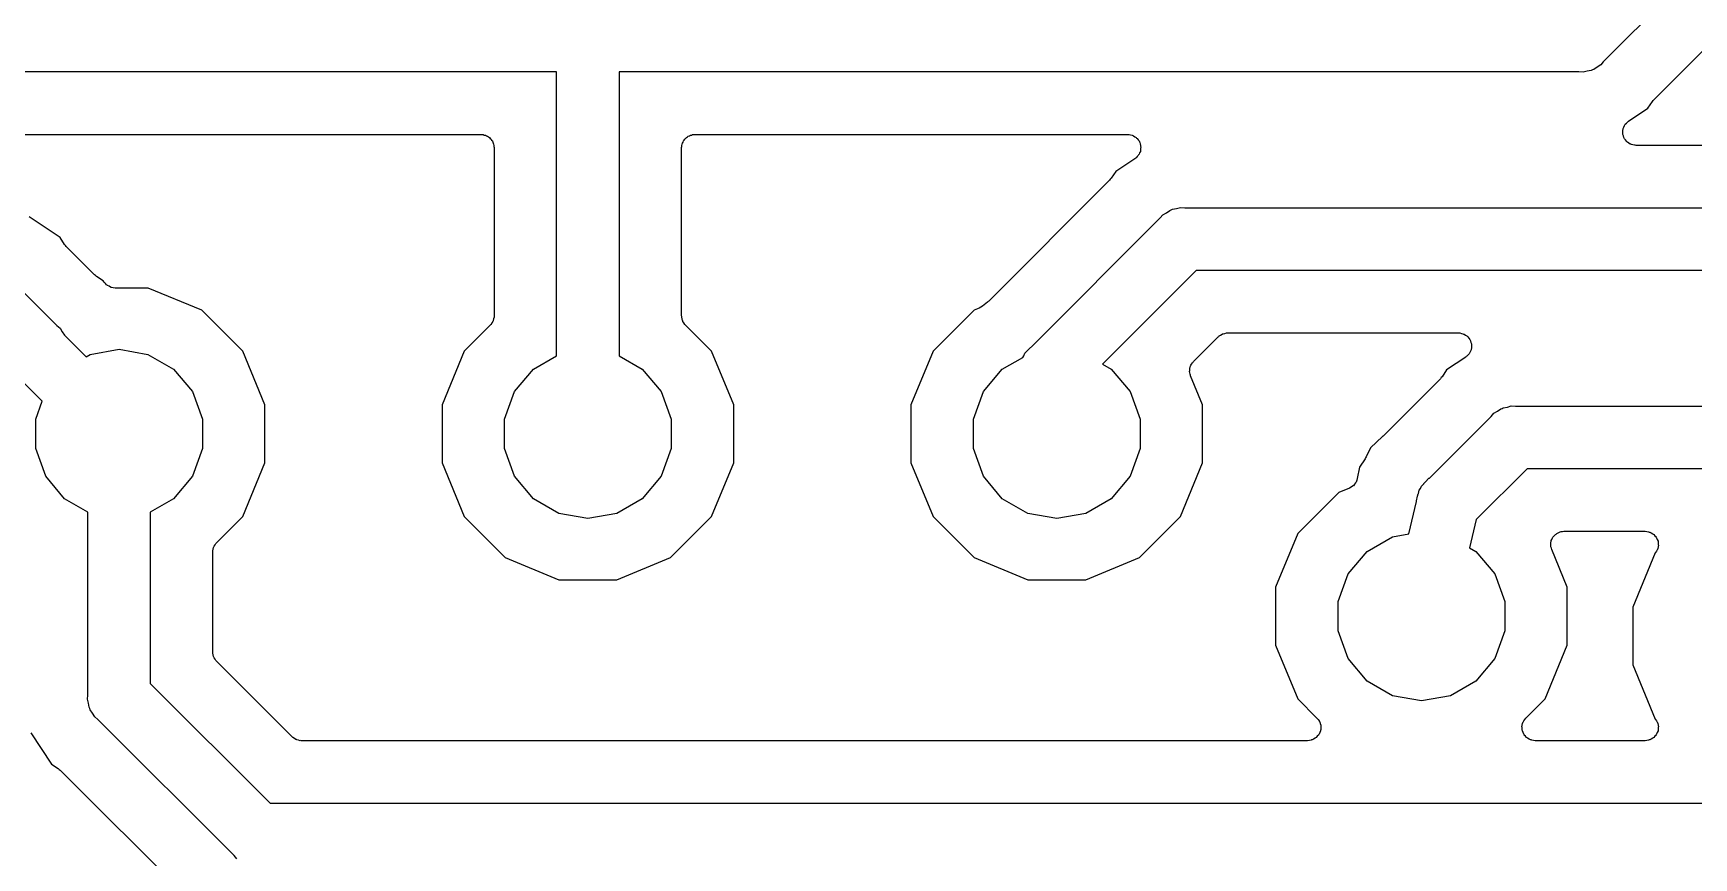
# Model space of a CAD drawing. Extents: x 64 to 244, y -149 to -41.
# Drawn here: x 89.29 to 105.23, y -111.98 to -104.07 of the extents above; entities that cross this region are included whole.
import ezdxf

# ---------------------------------------------------------------- set-up
doc = ezdxf.new("R2010")
doc.units = 0
doc.header["$MEASUREMENT"] = 0
doc.layers.add('BLACK', color=7, linetype='CONTINUOUS')

msp = doc.modelspace()

# ---------------------------------------------------------------- linework, layer by layer
at = {"layer": 'BLACK', "linetype": 'CONTINUOUS'}
for p, q in [((106.248, -102.456), (104.361, -104.343)), ((104.848, -104.705), (106.61, -102.943)), ((104.301, -104.393), (104.269, -104.416)), ((104.336, -104.373), (104.301, -104.393)), ((104.361, -104.343), (104.336, -104.373)), ((94.315, -104.44), (80.6581, -104.44)), ((94.315, -107.164), (94.315, -104.44)), ((104.127, -104.44), (94.915, -104.44)), ((94.915, -104.44), (94.915, -107.164)), ((104.167, -104.443), (104.127, -104.44)), ((104.205, -104.433), (104.167, -104.443)), ((104.244, -104.426), (104.205, -104.433)), ((104.256, -104.42), (104.244, -104.426)), ((104.269, -104.416), (104.256, -104.42)), ((104.832, -104.724), (104.841, -104.715)), ((104.841, -104.715), (104.848, -104.705)), ((104.604, -104.912), (104.789, -104.789)), ((104.789, -104.789), (104.832, -104.724)), ((104.548, -105.026), (104.549, -105.011)), ((104.549, -105.033), (104.548, -105.026)), ((104.549, -104.996), (104.552, -104.989)), ((104.549, -105.011), (104.549, -104.996)), ((104.549, -105.04), (104.549, -105.033)), ((104.552, -104.989), (104.553, -104.982)), ((104.553, -104.982), (104.559, -104.969)), ((104.559, -104.969), (104.565, -104.954)), ((104.565, -104.954), (104.569, -104.949)), ((104.569, -104.949), (104.572, -104.943)), ((104.572, -104.943), (104.583, -104.932)), ((104.583, -104.932), (104.593, -104.921)), ((104.593, -104.921), (104.599, -104.917)), ((104.599, -104.917), (104.604, -104.912)), ((80.7461, -105.04), (93.588, -105.04)), ((93.588, -105.04), (93.5989, -105.042)), ((93.5989, -105.042), (93.6101, -105.042)), ((93.6101, -105.042), (93.6205, -105.046)), ((93.6205, -105.046), (93.6314, -105.048)), ((93.6314, -105.048), (93.6411, -105.053)), ((93.6411, -105.053), (93.6515, -105.057)), ((93.6515, -105.057), (93.66, -105.064)), ((93.66, -105.064), (93.6696, -105.07)), ((93.6696, -105.07), (93.6768, -105.078)), ((93.6768, -105.078), (93.6853, -105.085)), ((93.6853, -105.085), (93.6908, -105.095)), ((93.6908, -105.095), (93.698, -105.103)), ((93.698, -105.103), (93.7018, -105.114)), ((93.7018, -105.114), (93.7073, -105.124)), ((93.7073, -105.124), (93.7093, -105.135)), ((93.7093, -105.135), (93.7131, -105.145)), ((93.7131, -105.145), (93.7131, -105.156)), ((93.7131, -105.156), (93.715, -105.167)), ((93.715, -105.167), (93.715, -106.782)), ((95.515, -105.167), (95.5169, -105.156)), ((95.515, -106.782), (95.515, -105.167)), ((95.5169, -105.145), (95.5207, -105.135)), ((95.5169, -105.156), (95.5169, -105.145)), ((95.5207, -105.135), (95.5227, -105.124)), ((95.5227, -105.124), (95.5282, -105.114)), ((95.5282, -105.114), (95.532, -105.103)), ((95.532, -105.103), (95.5392, -105.095)), ((95.5392, -105.095), (95.5447, -105.085)), ((95.5447, -105.085), (95.5532, -105.078)), ((95.5532, -105.078), (95.5604, -105.07)), ((95.5604, -105.07), (95.57, -105.064)), ((95.57, -105.064), (95.5785, -105.057)), ((95.5785, -105.057), (95.5889, -105.053)), ((95.5889, -105.053), (95.5986, -105.048)), ((95.5986, -105.048), (95.6095, -105.046)), ((95.6095, -105.046), (95.6199, -105.042)), ((95.6199, -105.042), (95.6311, -105.042)), ((95.6311, -105.042), (95.642, -105.04)), ((95.642, -105.04), (99.7955, -105.04)), ((99.7955, -105.04), (99.8023, -105.041)), ((99.8023, -105.041), (99.8093, -105.041)), ((99.8093, -105.041), (99.8239, -105.045)), ((99.8239, -105.045), (99.8389, -105.048)), ((99.8389, -105.048), (99.8449, -105.051)), ((99.8449, -105.051), (99.8516, -105.053)), ((99.8516, -105.053), (99.8639, -105.062)), ((99.8639, -105.062), (99.8771, -105.07)), ((99.8771, -105.07), (99.8816, -105.075)), ((99.8816, -105.075), (99.8872, -105.079)), ((99.8872, -105.079), (99.8957, -105.092)), ((99.8957, -105.092), (99.9055, -105.103)), ((99.9055, -105.103), (99.9078, -105.11)), ((99.9078, -105.11), (99.9117, -105.116)), ((99.9117, -105.116), (99.9153, -105.131)), ((99.9153, -105.131), (99.9205, -105.145)), ((99.9205, -105.189), (99.9182, -105.196)), ((99.9205, -105.145), (99.9205, -105.152)), ((99.9205, -105.152), (99.9222, -105.159)), ((99.9222, -105.159), (99.9205, -105.174)), ((99.9205, -105.174), (99.9205, -105.189)), ((104.555, -105.054), (104.549, -105.04)), ((104.558, -105.069), (104.555, -105.054)), ((104.562, -105.075), (104.558, -105.069)), ((104.565, -105.081), (104.562, -105.075)), ((104.574, -105.093), (104.565, -105.081)), ((104.583, -105.106), (104.574, -105.093)), ((104.588, -105.11), (104.583, -105.106)), ((104.593, -105.115), (104.588, -105.11)), ((104.606, -105.123), (104.593, -105.115)), ((104.618, -105.132), (104.606, -105.123)), ((104.625, -105.134), (104.618, -105.132)), ((104.631, -105.137), (104.625, -105.134)), ((104.646, -105.14), (104.631, -105.137)), ((104.661, -105.144), (104.646, -105.14)), ((104.668, -105.144), (104.661, -105.144)), ((104.675, -105.145), (104.668, -105.144)), ((106.817, -105.145), (104.675, -105.145)), ((99.866, -105.273), (99.6811, -105.396)), ((99.8711, -105.268), (99.866, -105.273)), ((99.8771, -105.264), (99.8711, -105.268)), ((99.8869, -105.253), (99.8771, -105.264)), ((99.8979, -105.242), (99.8869, -105.253)), ((99.901, -105.236), (99.8979, -105.242)), ((99.9055, -105.23), (99.901, -105.236)), ((99.9107, -105.216), (99.9055, -105.23)), ((99.9174, -105.203), (99.9107, -105.216)), ((99.9182, -105.196), (99.9174, -105.203)), ((99.6221, -105.48), (98.4617, -106.64)), ((99.6292, -105.47), (99.6221, -105.48)), ((99.6379, -105.461), (99.6292, -105.47)), ((99.6811, -105.396), (99.6379, -105.461)), ((100.109, -105.842), (100.134, -105.812)), ((100.134, -105.812), (100.169, -105.792)), ((100.169, -105.792), (100.201, -105.769)), ((100.201, -105.769), (100.214, -105.765)), ((100.214, -105.765), (100.226, -105.759)), ((100.226, -105.759), (100.265, -105.752)), ((100.265, -105.752), (100.303, -105.742)), ((100.303, -105.742), (100.343, -105.745)), ((100.343, -105.745), (107.208, -105.745)), ((89.5489, -106.031), (89.2512, -105.832)), ((98.8848, -107.066), (100.109, -105.842)), ((89.5921, -106.096), (89.5489, -106.031)), ((89.6008, -106.105), (89.5921, -106.096)), ((89.6079, -106.115), (89.6008, -106.105)), ((89.8799, -106.387), (89.6079, -106.115)), ((89.8901, -106.394), (89.8799, -106.387)), ((89.8991, -106.403), (89.8901, -106.394)), ((89.9639, -106.446), (89.8991, -106.403)), ((89.9722, -106.459), (89.9639, -106.446)), ((89.9846, -106.472), (89.9722, -106.459)), ((100.454, -106.345), (99.5544, -107.245)), ((107.208, -106.345), (100.454, -106.345)), ((89.1214, -106.477), (89.5179, -106.874)), ((89.9961, -106.485), (89.9846, -106.472)), ((89.9998, -106.487), (89.9961, -106.485)), ((90.0027, -106.49), (89.9998, -106.487)), ((90.0188, -106.498), (90.0027, -106.49)), ((90.0343, -106.507), (90.0188, -106.498)), ((90.0385, -106.508), (90.0343, -106.507)), ((90.0422, -106.51), (90.0385, -106.508)), ((90.0601, -106.512), (90.0422, -106.51)), ((90.0778, -106.515), (90.0601, -106.512)), ((90.3935, -106.515), (90.0778, -106.515)), ((90.908, -106.728), (90.3935, -106.515)), ((91.3019, -107.122), (90.908, -106.728)), ((93.715, -106.782), (93.714, -106.788)), ((95.516, -106.788), (95.515, -106.782)), ((98.322, -106.728), (97.9281, -107.122)), ((98.3717, -106.708), (98.322, -106.728)), ((98.3871, -106.698), (98.3717, -106.708)), ((98.403, -106.689), (98.3871, -106.698)), ((98.4518, -106.649), (98.403, -106.689)), ((98.4562, -106.644), (98.4518, -106.649)), ((98.4617, -106.64), (98.4562, -106.644)), ((89.5179, -106.874), (89.5484, -106.899)), ((89.5484, -106.899), (89.5683, -106.934)), ((89.5683, -106.934), (89.5911, -106.966)), ((93.6778, -106.872), (93.4281, -107.122)), ((93.681, -106.868), (93.6778, -106.872)), ((93.6853, -106.864), (93.681, -106.868)), ((93.6936, -106.85), (93.6853, -106.864)), ((93.7031, -106.836), (93.6936, -106.85)), ((93.7045, -106.831), (93.7031, -106.836)), ((93.7073, -106.826), (93.7045, -106.831)), ((93.7102, -106.81), (93.7073, -106.826)), ((93.7145, -106.794), (93.7102, -106.81)), ((93.714, -106.788), (93.7145, -106.794)), ((95.5155, -106.794), (95.516, -106.788)), ((95.5198, -106.81), (95.5155, -106.794)), ((95.5227, -106.826), (95.5198, -106.81)), ((95.5255, -106.831), (95.5227, -106.826)), ((95.5269, -106.836), (95.5255, -106.831)), ((95.5364, -106.85), (95.5269, -106.836)), ((95.5447, -106.864), (95.5364, -106.85)), ((95.549, -106.868), (95.5447, -106.864)), ((95.5522, -106.872), (95.549, -106.868)), ((95.8019, -107.122), (95.5522, -106.872)), ((100.728, -106.95), (100.744, -106.945)), ((100.744, -106.945), (100.75, -106.946)), ((100.75, -106.946), (100.755, -106.945)), ((100.755, -106.945), (102.97, -106.945)), ((102.97, -106.945), (102.977, -106.946)), ((102.977, -106.946), (102.984, -106.946)), ((102.984, -106.946), (102.999, -106.95)), ((89.5911, -106.966), (89.5913, -106.967)), ((89.5913, -106.967), (89.7983, -107.174)), ((89.8372, -107.152), (90.115, -107.103)), ((90.115, -107.103), (90.3928, -107.152)), ((98.8293, -107.121), (98.8476, -107.103)), ((98.8476, -107.103), (98.8842, -107.066)), ((98.8842, -107.066), (98.8848, -107.066)), ((100.427, -107.22), (100.666, -106.982)), ((100.666, -106.982), (100.67, -106.979)), ((100.67, -106.979), (100.674, -106.975)), ((100.674, -106.975), (100.688, -106.966)), ((100.688, -106.966), (100.702, -106.957)), ((100.702, -106.957), (100.707, -106.955)), ((100.707, -106.955), (100.712, -106.953)), ((100.712, -106.953), (100.728, -106.95)), ((102.999, -106.95), (103.014, -106.953)), ((103.014, -106.953), (103.02, -106.956)), ((103.02, -106.956), (103.027, -106.958)), ((103.027, -106.958), (103.039, -106.967)), ((103.039, -106.967), (103.052, -106.975)), ((103.052, -106.975), (103.057, -106.98)), ((103.057, -106.98), (103.062, -106.984)), ((103.062, -106.984), (103.071, -106.997)), ((103.071, -106.997), (103.08, -107.008)), ((103.08, -107.008), (103.083, -107.015)), ((103.083, -107.015), (103.087, -107.021)), ((103.087, -107.021), (103.09, -107.036)), ((103.09, -107.036), (103.096, -107.05)), ((103.093, -107.101), (103.092, -107.108)), ((103.096, -107.094), (103.093, -107.101)), ((103.096, -107.05), (103.096, -107.057)), ((103.096, -107.057), (103.097, -107.064)), ((103.097, -107.064), (103.096, -107.079)), ((103.096, -107.079), (103.096, -107.094)), ((89.7983, -107.174), (89.8372, -107.152)), ((90.3928, -107.152), (90.6372, -107.293)), ((91.515, -107.637), (91.3019, -107.122)), ((93.4281, -107.122), (93.215, -107.637)), ((94.0928, -107.293), (94.315, -107.164)), ((94.915, -107.164), (95.1372, -107.293)), ((96.015, -107.637), (95.8019, -107.122)), ((97.9281, -107.122), (97.715, -107.637)), ((98.5928, -107.293), (98.7885, -107.18)), ((98.7885, -107.18), (98.7988, -107.165)), ((98.7988, -107.165), (98.8097, -107.141)), ((98.8097, -107.141), (98.829, -107.122)), ((98.829, -107.122), (98.8293, -107.121)), ((99.5544, -107.245), (99.6372, -107.293)), ((100.396, -107.272), (100.4, -107.265)), ((100.4, -107.265), (100.402, -107.256)), ((100.402, -107.256), (100.41, -107.245)), ((100.41, -107.245), (100.417, -107.233)), ((100.417, -107.233), (100.423, -107.227)), ((100.423, -107.227), (100.427, -107.22)), ((103.041, -107.178), (102.856, -107.301)), ((103.046, -107.173), (103.041, -107.178)), ((103.052, -107.169), (103.046, -107.173)), ((103.062, -107.158), (103.052, -107.169)), ((103.073, -107.147), (103.062, -107.158)), ((103.076, -107.141), (103.073, -107.147)), ((103.08, -107.135), (103.076, -107.141)), ((103.086, -107.121), (103.08, -107.135)), ((103.092, -107.108), (103.086, -107.121)), ((89.3776, -107.602), (89.1121, -107.336)), ((90.6372, -107.293), (90.8185, -107.509)), ((93.9115, -107.509), (94.0928, -107.293)), ((95.1372, -107.293), (95.3185, -107.509)), ((98.4115, -107.509), (98.5928, -107.293)), ((99.6372, -107.293), (99.8185, -107.509)), ((100.39, -107.316), (100.391, -107.307)), ((100.393, -107.329), (100.39, -107.316)), ((100.391, -107.299), (100.394, -107.286)), ((100.391, -107.307), (100.391, -107.299)), ((100.395, -107.343), (100.393, -107.329)), ((100.394, -107.286), (100.396, -107.272)), ((100.398, -107.351), (100.395, -107.343)), ((100.4, -107.359), (100.398, -107.351)), ((100.515, -107.637), (100.4, -107.359)), ((102.797, -107.385), (102.247, -107.936)), ((102.804, -107.375), (102.797, -107.385)), ((102.813, -107.366), (102.804, -107.375)), ((102.856, -107.301), (102.813, -107.366)), ((90.8185, -107.509), (90.915, -107.774)), ((93.815, -107.774), (93.9115, -107.509)), ((95.3185, -107.509), (95.415, -107.774)), ((98.315, -107.774), (98.4115, -107.509)), ((99.8185, -107.509), (99.915, -107.774)), ((89.315, -107.774), (89.3776, -107.602)), ((91.515, -108.193), (91.515, -107.637)), ((93.215, -107.637), (93.215, -108.193)), ((96.015, -108.193), (96.015, -107.637)), ((97.715, -107.637), (97.715, -108.193)), ((100.515, -108.193), (100.515, -107.637)), ((103.284, -107.747), (103.309, -107.717)), ((103.309, -107.717), (103.344, -107.697)), ((103.344, -107.697), (103.376, -107.674)), ((103.376, -107.674), (103.389, -107.67)), ((103.389, -107.67), (103.401, -107.664)), ((103.401, -107.664), (103.44, -107.657)), ((103.44, -107.657), (103.478, -107.647)), ((103.478, -107.647), (103.518, -107.65)), ((103.518, -107.65), (111.018, -107.65)), ((89.315, -108.056), (89.315, -107.774)), ((90.915, -107.774), (90.915, -108.056)), ((93.815, -108.056), (93.815, -107.774)), ((95.415, -107.774), (95.415, -108.056)), ((98.315, -108.056), (98.315, -107.774)), ((99.915, -107.774), (99.915, -108.056)), ((102.692, -108.339), (103.284, -107.747)), ((89.4115, -108.321), (89.315, -108.056)), ((90.915, -108.056), (90.8185, -108.321)), ((93.9115, -108.321), (93.815, -108.056)), ((95.415, -108.056), (95.3185, -108.321)), ((98.4115, -108.321), (98.315, -108.056)), ((99.915, -108.056), (99.8185, -108.321)), ((102.126, -108.048), (102.086, -108.136)), ((102.243, -107.939), (102.126, -108.048)), ((102.245, -107.937), (102.243, -107.939)), ((102.247, -107.936), (102.245, -107.937)), ((91.3019, -108.708), (91.515, -108.193)), ((93.215, -108.193), (93.4281, -108.708)), ((95.8019, -108.708), (96.015, -108.193)), ((97.715, -108.193), (97.9281, -108.708)), ((100.302, -108.708), (100.515, -108.193)), ((102.076, -108.154), (102.022, -108.234)), ((102.08, -108.144), (102.076, -108.154)), ((102.086, -108.136), (102.08, -108.144)), ((89.5928, -108.537), (89.4115, -108.321)), ((90.8185, -108.321), (90.6372, -108.537)), ((94.0928, -108.537), (93.9115, -108.321)), ((95.3185, -108.321), (95.1372, -108.537)), ((98.5928, -108.537), (98.4115, -108.321)), ((99.8185, -108.321), (99.6372, -108.537)), ((101.986, -108.38), (101.984, -108.384)), ((101.989, -108.377), (101.986, -108.38)), ((101.994, -108.36), (101.989, -108.377)), ((102, -108.343), (101.994, -108.36)), ((102.022, -108.234), (102, -108.343)), ((102.639, -108.391), (102.655, -108.376)), ((102.655, -108.376), (102.688, -108.341)), ((102.688, -108.341), (102.692, -108.339)), ((103.629, -108.25), (103.142, -108.737)), ((111.018, -108.25), (103.629, -108.25)), ((89.815, -108.666), (89.5928, -108.537)), ((90.6372, -108.537), (90.415, -108.666)), ((94.3372, -108.678), (94.0928, -108.537)), ((95.1372, -108.537), (94.8928, -108.678)), ((98.8372, -108.678), (98.5928, -108.537)), ((99.6372, -108.537), (99.3928, -108.678)), ((101.822, -108.478), (101.428, -108.872)), ((101.925, -108.436), (101.822, -108.478)), ((101.94, -108.426), (101.925, -108.436)), ((101.955, -108.417), (101.94, -108.426)), ((101.958, -108.414), (101.955, -108.417)), ((101.962, -108.412), (101.958, -108.414)), ((101.973, -108.398), (101.962, -108.412)), ((101.984, -108.384), (101.973, -108.398)), ((102.567, -108.558), (102.579, -108.512)), ((102.579, -108.512), (102.584, -108.491)), ((102.584, -108.491), (102.586, -108.486)), ((102.586, -108.486), (102.594, -108.456)), ((102.594, -108.456), (102.607, -108.438)), ((102.607, -108.438), (102.615, -108.418)), ((102.615, -108.418), (102.637, -108.395)), ((102.637, -108.395), (102.639, -108.391)), ((89.815, -110.422), (89.815, -108.666)), ((90.415, -108.666), (90.415, -110.311)), ((94.615, -108.727), (94.3372, -108.678)), ((94.8928, -108.678), (94.615, -108.727)), ((99.115, -108.727), (98.8372, -108.678)), ((99.3928, -108.678), (99.115, -108.727)), ((102.493, -108.874), (102.567, -108.563)), ((102.567, -108.563), (102.567, -108.558)), ((91.0522, -108.958), (91.3019, -108.708)), ((93.4281, -108.708), (93.822, -109.102)), ((95.408, -109.102), (95.8019, -108.708)), ((97.9281, -108.708), (98.322, -109.102)), ((99.908, -109.102), (100.302, -108.708)), ((103.142, -108.737), (103.078, -109.009)), ((103.927, -108.865), (103.939, -108.858)), ((103.939, -108.858), (103.948, -108.856)), ((103.948, -108.856), (103.955, -108.853)), ((103.955, -108.853), (103.969, -108.852)), ((103.969, -108.852), (103.983, -108.85)), ((103.983, -108.85), (104.763, -108.85)), ((104.763, -108.85), (104.78, -108.853)), ((104.78, -108.853), (104.796, -108.854)), ((104.796, -108.854), (104.801, -108.857)), ((104.801, -108.857), (104.807, -108.858)), ((104.807, -108.858), (104.821, -108.866)), ((91.0198, -109.02), (91.0227, -109.004)), ((91.0227, -109.004), (91.0255, -108.999)), ((91.0255, -108.999), (91.0269, -108.994)), ((91.0269, -108.994), (91.0364, -108.98)), ((91.0364, -108.98), (91.0447, -108.966)), ((91.0447, -108.966), (91.049, -108.962)), ((91.049, -108.962), (91.0522, -108.958)), ((101.428, -108.872), (101.215, -109.387)), ((102.093, -109.043), (102.337, -108.902)), ((102.337, -108.902), (102.493, -108.874)), ((103.078, -109.009), (103.137, -109.043)), ((103.856, -108.983), (103.858, -108.969)), ((103.858, -108.991), (103.856, -108.983)), ((103.858, -108.955), (103.861, -108.947)), ((103.858, -108.969), (103.858, -108.955)), ((103.858, -108.999), (103.858, -108.991)), ((103.863, -109.012), (103.858, -108.999)), ((103.861, -108.947), (103.862, -108.939)), ((103.862, -108.939), (103.868, -108.927)), ((103.866, -109.026), (103.863, -109.012)), ((103.868, -108.927), (103.873, -108.913)), ((103.873, -108.913), (103.878, -108.907)), ((103.878, -108.907), (103.882, -108.9)), ((103.882, -108.9), (103.892, -108.89)), ((103.892, -108.89), (103.901, -108.88)), ((103.901, -108.88), (103.908, -108.876)), ((103.908, -108.876), (103.915, -108.87)), ((103.915, -108.87), (103.927, -108.865)), ((104.821, -108.866), (104.836, -108.873)), ((104.836, -108.873), (104.84, -108.877)), ((104.84, -108.877), (104.845, -108.88)), ((104.845, -108.88), (104.856, -108.892)), ((104.856, -108.892), (104.868, -108.904)), ((104.868, -108.904), (104.87, -108.909)), ((104.87, -108.909), (104.873, -108.913)), ((104.873, -108.913), (104.879, -108.929)), ((104.879, -108.929), (104.886, -108.944)), ((104.883, -109.015), (104.879, -109.031)), ((104.889, -108.999), (104.883, -109.015)), ((104.886, -108.944), (104.887, -108.95)), ((104.887, -108.95), (104.889, -108.955)), ((104.889, -108.955), (104.889, -108.972)), ((104.889, -108.972), (104.89, -108.988)), ((104.89, -108.988), (104.889, -108.993)), ((104.889, -108.993), (104.889, -108.999)), ((91.015, -109.048), (91.016, -109.042)), ((91.015, -110.01), (91.015, -109.048)), ((91.0155, -109.036), (91.0198, -109.02)), ((91.016, -109.042), (91.0155, -109.036)), ((93.822, -109.102), (94.3365, -109.315)), ((94.8935, -109.315), (95.408, -109.102)), ((98.322, -109.102), (98.8365, -109.315)), ((99.3935, -109.315), (99.908, -109.102)), ((101.911, -109.259), (102.093, -109.043)), ((103.137, -109.043), (103.319, -109.259)), ((104.015, -109.387), (103.866, -109.026)), ((104.86, -109.057), (104.645, -109.577)), ((104.863, -109.053), (104.86, -109.057)), ((104.873, -109.04), (104.863, -109.053)), ((104.875, -109.035), (104.873, -109.04)), ((104.879, -109.031), (104.875, -109.035)), ((94.3365, -109.315), (94.8935, -109.315)), ((98.8365, -109.315), (99.3935, -109.315)), ((101.815, -109.524), (101.911, -109.259)), ((103.319, -109.259), (103.415, -109.524)), ((101.215, -109.387), (101.215, -109.943)), ((104.015, -109.943), (104.015, -109.387)), ((101.815, -109.806), (101.815, -109.524)), ((103.415, -109.524), (103.415, -109.806)), ((104.645, -109.577), (104.645, -110.133)), ((101.911, -110.071), (101.815, -109.806)), ((103.415, -109.806), (103.319, -110.071)), ((101.215, -109.943), (101.428, -110.458)), ((103.802, -110.458), (104.015, -109.943)), ((91.016, -110.015), (91.015, -110.01)), ((91.0155, -110.021), (91.016, -110.015)), ((91.0198, -110.037), (91.0155, -110.021)), ((91.0227, -110.053), (91.0198, -110.037)), ((91.0255, -110.058), (91.0227, -110.053)), ((91.0269, -110.063), (91.0255, -110.058)), ((91.0364, -110.077), (91.0269, -110.063)), ((91.0447, -110.091), (91.0364, -110.077)), ((91.049, -110.095), (91.0447, -110.091)), ((91.0522, -110.099), (91.049, -110.095)), ((91.7756, -110.823), (91.0522, -110.099)), ((102.093, -110.287), (101.911, -110.071)), ((103.319, -110.071), (103.137, -110.287)), ((104.645, -110.133), (104.86, -110.653)), ((102.337, -110.428), (102.093, -110.287)), ((103.137, -110.287), (102.893, -110.428)), ((89.8115, -110.462), (89.815, -110.422)), ((90.415, -110.311), (91.5643, -111.46)), ((102.615, -110.477), (102.337, -110.428)), ((102.893, -110.428), (102.615, -110.477)), ((89.8218, -110.5), (89.8115, -110.462)), ((89.8287, -110.539), (89.8218, -110.5)), ((89.8354, -110.551), (89.8287, -110.539)), ((89.8389, -110.564), (89.8354, -110.551)), ((89.8617, -110.596), (89.8389, -110.564)), ((89.8816, -110.631), (89.8617, -110.596)), ((101.428, -110.458), (101.613, -110.643)), ((103.617, -110.643), (103.802, -110.458)), ((89.9121, -110.656), (89.8816, -110.631)), ((91.2186, -111.963), (89.9121, -110.656)), ((101.613, -110.643), (101.623, -110.657)), ((101.623, -110.657), (101.633, -110.669)), ((101.633, -110.669), (101.635, -110.675)), ((101.635, -110.675), (101.639, -110.679)), ((101.639, -110.679), (101.643, -110.695)), ((101.646, -110.766), (101.639, -110.781)), ((101.643, -110.695), (101.649, -110.711)), ((101.647, -110.76), (101.646, -110.766)), ((101.649, -110.755), (101.647, -110.76)), ((101.649, -110.711), (101.649, -110.717)), ((101.649, -110.717), (101.65, -110.722)), ((101.65, -110.722), (101.649, -110.738)), ((101.649, -110.738), (101.649, -110.755)), ((103.58, -110.722), (103.581, -110.717)), ((103.581, -110.738), (103.58, -110.722)), ((103.581, -110.711), (103.587, -110.695)), ((103.581, -110.717), (103.581, -110.711)), ((103.581, -110.755), (103.581, -110.738)), ((103.583, -110.76), (103.581, -110.755)), ((103.584, -110.766), (103.583, -110.76)), ((103.591, -110.781), (103.584, -110.766)), ((103.587, -110.695), (103.591, -110.679)), ((103.591, -110.679), (103.595, -110.675)), ((103.595, -110.675), (103.597, -110.669)), ((103.597, -110.669), (103.607, -110.657)), ((103.607, -110.657), (103.617, -110.643)), ((104.86, -110.653), (104.863, -110.657)), ((104.863, -110.657), (104.873, -110.669)), ((104.873, -110.669), (104.875, -110.675)), ((104.875, -110.675), (104.879, -110.679)), ((104.879, -110.679), (104.883, -110.695)), ((104.886, -110.766), (104.879, -110.781)), ((104.883, -110.695), (104.889, -110.711)), ((104.887, -110.76), (104.886, -110.766)), ((104.889, -110.755), (104.887, -110.76)), ((104.889, -110.711), (104.889, -110.717)), ((104.889, -110.717), (104.89, -110.722)), ((104.89, -110.722), (104.889, -110.738)), ((104.889, -110.738), (104.889, -110.755)), ((89.2672, -110.786), (89.4661, -111.084)), ((91.7802, -110.826), (91.7756, -110.823)), ((91.7838, -110.83), (91.7802, -110.826)), ((91.7981, -110.839), (91.7838, -110.83)), ((91.8117, -110.848), (91.7981, -110.839)), ((91.8171, -110.85), (91.8117, -110.848)), ((91.822, -110.852), (91.8171, -110.85)), ((91.8383, -110.855), (91.822, -110.852)), ((91.8543, -110.86), (91.8383, -110.855)), ((91.8599, -110.859), (91.8543, -110.86)), ((91.8654, -110.86), (91.8599, -110.859)), ((101.523, -110.86), (91.8654, -110.86)), ((101.54, -110.857), (101.523, -110.86)), ((101.556, -110.856), (101.54, -110.857)), ((101.561, -110.853), (101.556, -110.856)), ((101.567, -110.852), (101.561, -110.853)), ((101.581, -110.844), (101.567, -110.852)), ((101.596, -110.837), (101.581, -110.844)), ((101.6, -110.833), (101.596, -110.837)), ((101.605, -110.83), (101.6, -110.833)), ((101.616, -110.818), (101.605, -110.83)), ((101.628, -110.806), (101.616, -110.818)), ((101.63, -110.801), (101.628, -110.806)), ((101.633, -110.796), (101.63, -110.801)), ((101.639, -110.781), (101.633, -110.796)), ((103.597, -110.796), (103.591, -110.781)), ((103.6, -110.801), (103.597, -110.796)), ((103.602, -110.806), (103.6, -110.801)), ((103.614, -110.818), (103.602, -110.806)), ((103.625, -110.83), (103.614, -110.818)), ((103.63, -110.833), (103.625, -110.83)), ((103.634, -110.837), (103.63, -110.833)), ((103.649, -110.844), (103.634, -110.837)), ((103.663, -110.852), (103.649, -110.844)), ((103.669, -110.853), (103.663, -110.852)), ((103.674, -110.856), (103.669, -110.853)), ((103.69, -110.857), (103.674, -110.856)), ((103.707, -110.86), (103.69, -110.857)), ((104.763, -110.86), (103.707, -110.86)), ((104.78, -110.857), (104.763, -110.86)), ((104.796, -110.856), (104.78, -110.857)), ((104.801, -110.853), (104.796, -110.856)), ((104.807, -110.852), (104.801, -110.853)), ((104.821, -110.844), (104.807, -110.852)), ((104.836, -110.837), (104.821, -110.844)), ((104.84, -110.833), (104.836, -110.837)), ((104.845, -110.83), (104.84, -110.833)), ((104.856, -110.818), (104.845, -110.83)), ((104.868, -110.806), (104.856, -110.818)), ((104.87, -110.801), (104.868, -110.806)), ((104.873, -110.796), (104.87, -110.801)), ((104.879, -110.781), (104.873, -110.796)), ((89.4661, -111.084), (89.5309, -111.127)), ((89.5309, -111.127), (89.5399, -111.136)), ((89.5399, -111.136), (89.5501, -111.143)), ((89.5501, -111.143), (90.7321, -112.325)), ((91.5643, -111.46), (112.906, -111.46)), ((91.2442, -111.993), (91.2186, -111.963))]:
    msp.add_line(p, q, dxfattribs=at)

doc.saveas('drawing.dxf')
